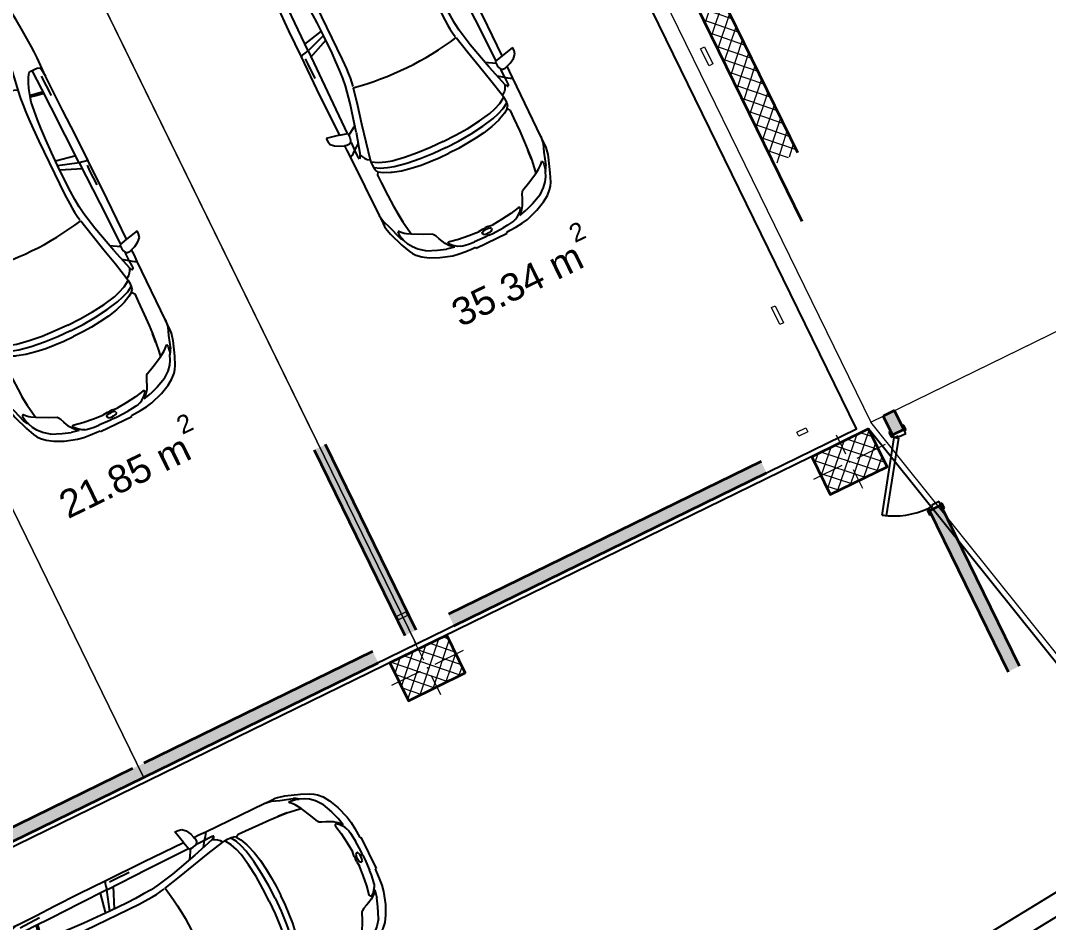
# Model space of a CAD drawing. Header units: metres. Extents: x 7511783 to 7512372, y 4692307 to 4692611.
# Drawn here: x 7512314 to 7512323.74, y 4692552.86 to 4692561.41 of the extents above; entities that cross this region are included whole.
import ezdxf

# ---------------------------------------------------------------- set-up
doc = ezdxf.new("R2010")
doc.units = ezdxf.units.M
for name, color, linetype, lineweight in [('2D Drafting - General_Pen_No__1', 7, 'Continuous', 0), ('A - Muret', 7, 'Continuous', 0), ('A - Muret_Pen_No__101', 252, 'Continuous', 0), ('A - Muret_Pen_No__7', 7, 'Continuous', 0), ('A - Pllaka Themel', 7, 'Continuous', 0), ('A - Pllaka Themel_Pen_No__42', 8, 'Continuous', 0), ('A - Rampa_Pen_No__42', 8, 'Continuous', 0), ('A - Shtyllat', 7, 'Continuous', 0), ('A - Shtyllat_Pen_No__1', 7, 'Continuous', 0), ('A - Shtyllat_Pen_No__7', 7, 'Continuous', 0), ('A -Polyline_Pen_No__42', 8, 'Continuous', 0), ('A1 - Bodrumi -1', 7, 'Continuous', 0), ('ARCHICAD Doors_Pen_No__42', 8, 'Continuous', 0), ('garazhat-netw-amiri - b1', 20, 'Continuous', 0), ('Interior - Furniture _Pen_No__42', 8, 'Continuous', 0)]:
    doc.layers.add(name, color=color, linetype=linetype, lineweight=lineweight)
doc.layers.add('A - Fill Zone_Pen_No__156', color=7, linetype='Continuous', lineweight=0, true_color=0x54689e)
doc.layers.add('A - Muret_Pen_No__102', color=7, linetype='Continuous', lineweight=0, true_color=0xcccccc)
doc.styles.add('GENERATED_STYLE_1', font='arial.ttf')
pattern_1 = [(44.99999999999999, (0, 0), (-68.94290863686237, 68.94290863686243), []), (135.0000000000002, (0, 0), (68.94290863686219, 68.94290863686261), [])]

# ---------------------------------------------------------------- blocks, each defined once
blk = doc.blocks.new('Slab_2', base_point=(27550, -20500.83535421408))
at = {"layer": 'A - Pllaka Themel_Pen_No__42', "color": 8, "linetype": 'Continuous', "lineweight": 25, "flags": 128}
blk.add_lwpolyline([(27550, -20500.83535421408), (52100, -20500.83535421408), (52100, 1500), (27550, 1500)], close=True, dxfattribs=at)
blk = doc.blocks.new('Slab_5', base_point=(27099.99999994247, -19050.45703700876))
at = {"layer": 'A - Pllaka Themel_Pen_No__42', "color": 8, "linetype": 'Continuous', "lineweight": 25, "flags": 128}
blk.add_lwpolyline([(27099.99999994247, -19050.45703700876), (27099.99999994245, -53141.28956256485), (34367.48378446266, -53141.28956256485), (34572.08011014806, -54047.73212241127), (58725.51372234098, -48551.56399353077), (58577.30438397717, -47886.40318112021), (60192.66493870387, -47573.34216697118), (56976.71528492225, -33242.20353530695), (55470.262655318, -33580.37692266011), (52202.17436583389, -19050.80466526669)], close=True, dxfattribs=at)
blk = doc.blocks.new('Door 22')
at = {"layer": 'ARCHICAD Doors_Pen_No__42', "color": 8, "linetype": 'Continuous', "lineweight": 25}
for p, q in [((-260.3921784050518, 393.9747868736185), (-237.4491209510099, 426.7408686451782)), ((349.0569425459581, -32.76608177155968), (-260.3921784050518, 393.9747868736185)), ((-237.4491209510099, 426.7408686451782), (371.9999999999999, 0)), ((-387, 23.99999999999998), (-437, 23.99999999999998)), ((-437, 23.99999999999998), (-437, 4.99999999999999)), ((-437, 4.99999999999999), (-387, 4.99999999999999)), ((-400, 4.99999999999999), (-437.0000000000001, 4.99999999999999)), ((-400, 4.99999999999999), (-437.0000000000001, 4.99999999999999)), ((-375, 4.99999999999999), (-400, 4.99999999999999)), ((-400, 4.99999999999999), (-400, 0)), ((-400, 0), (-400, 4.99999999999999)), ((-400, 0), (-400, 4.99999999999999)), ((-400, 0), (-375, 0)), ((-372.0000000000001, 0), (-400, 0)), ((-400, 0), (-400, -115)), ((-400, -115), (-400, 0)), ((-400, -115), (-400, 0)), ((-387, 4.99999999999999), (-387, 23.99999999999998)), ((-375, 0), (-375, 4.99999999999999)), ((-372.0000000000001, -40), (-372.0000000000001, 0)), ((371.9999999999999, 0), (349.0569425459581, -32.76608177155968)), ((400, 0), (372.0000000000001, 0)), ((372.0000000000001, 0), (372.0000000000001, -40)), ((400, 4.99999999999999), (375, 4.99999999999999)), ((375, 4.99999999999999), (375, 0)), ((375, 0), (400, 0)), ((437, 23.99999999999998), (387, 23.99999999999998)), ((387, 23.99999999999998), (387, 4.99999999999999)), ((387, 4.99999999999999), (437, 4.99999999999999)), ((400, 0), (400, 4.99999999999999)), ((400, 0), (400, 4.99999999999999)), ((400, 0), (400, 4.99999999999999)), ((400, 4.99999999999999), (437.0000000000001, 4.99999999999999)), ((400, 4.99999999999999), (437.0000000000001, 4.99999999999999)), ((400, -115), (400, 0)), ((400, -115), (400, 0)), ((400, -115), (400, 0)), ((437, 4.99999999999999), (437, 23.99999999999998)), ((-360.0000000000001, -40), (-372.0000000000001, -40)), ((-360.0000000000001, -115), (-360.0000000000001, -40)), ((372.0000000000001, -40), (360.0000000000001, -40)), ((360.0000000000001, -40), (360.0000000000001, -115)), ((-387, -115), (-437, -115)), ((-437, -115), (-437, -134)), ((-400, -115), (-437.0000000000001, -115)), ((-400, -115), (-437.0000000000001, -115)), ((-437, -134), (-387, -134)), ((-400, -115), (-360.0000000000001, -115)), ((-387, -134), (-387, -115)), ((360.0000000000001, -115), (400, -115)), ((437, -115), (387, -115)), ((387, -115), (387, -134)), ((387, -134), (437, -134)), ((400, -115), (437.0000000000001, -115)), ((400, -115), (437.0000000000001, -115)), ((437, -134), (437, -115))]:
    blk.add_line(p, q, dxfattribs=at)
blk.add_arc((371.9999999999999, 0), 744, 145, 180, dxfattribs=at)
blk = doc.blocks.new('Wall_24', base_point=(249.9999999999984, -8800.830745419273))
at = {"layer": 'A - Muret_Pen_No__102', "linetype": 'Continuous', "lineweight": 0, "true_color": 0xcccccc}
for points in [[(129.999999999998, -8800.830745419273), (129.999999999998, -9002.560985774975), (249.9999800709711, -9002.560985774975), (249.9999800709711, -8800.830745419273)], [(129.999999999998, -11500.83965125988), (249.9999800709711, -11500.83965125988), (249.9999800709711, -9802.560973614714), (129.999999999998, -9802.560973614714)]]:
    blk.add_hatch(color=254, dxfattribs=at).paths.add_polyline_path(points)
at = {"layer": 'A - Muret_Pen_No__7', "color": 7, "linetype": 'Continuous', "lineweight": 35}
for p, q in [((129.9999999999985, -9002.560988771113), (129.9999999999985, -8965.560988771113)), ((249.9999999999985, -9002.560988771113), (249.9999999999985, -8965.560988771113)), ((134.9999999999985, -9002.560988771113), (129.9999999999985, -9002.560988771113)), ((249.9999999999985, -9002.560988771113), (134.9999999999985, -9002.560988771113)), ((129.9999999999982, -9802.560988771113), (129.9999999999982, -9839.560988771113)), ((134.9999999999982, -9802.560988771113), (129.9999999999982, -9802.560988771113)), ((249.9999999999982, -9802.560988771113), (134.9999999999982, -9802.560988771113)), ((249.9999999999982, -9802.560988771113), (249.9999999999982, -9839.560988771113))]:
    blk.add_line(p, q, dxfattribs=at)
at = {"layer": 'A - Muret_Pen_No__7', "color": 7, "linetype": 'Continuous', "lineweight": 35, "flags": 128}
for points in [[(129.9999999999984, -8800.830745419273), (129.9999999999984, -9002.560985774975)], [(249.9999999999984, -8800.830745419273), (129.9999999999984, -8800.830745419273)], [(249.9999999999984, -9002.560985774975), (249.9999999999984, -8800.830745419273)], [(129.9999999999983, -9802.560973614714), (129.999999999998, -11500.83965125988)], [(249.999999999998, -11500.83965125988), (249.9999999999982, -9802.560973614714)]]:
    blk.add_lwpolyline(points, dxfattribs=at)
at = {"layer": 'ARCHICAD Doors_Pen_No__42', "color": 8, "linetype": 'Continuous', "lineweight": 25, "zscale": 1000, "rotation": 89.99999999999999}
blk.add_blockref('Door 22', (134.9999999999984, -9402.560988771113), dxfattribs=at)
blk = doc.blocks.new('Wall_29', base_point=(35249.99999999999, -16800.83534970144))
at = {"layer": 'A - Muret_Pen_No__102', "linetype": 'Continuous', "lineweight": 0, "true_color": 0xcccccc}
blk.add_hatch(color=254, dxfattribs=at).paths.add_polyline_path([(35189.99999999999, -16920.83534970144), (35189.99999999999, -18880.83534970144), (35309.99999999999, -18880.83534970144), (35309.99999999999, -16920.83534970144)])
at = {"layer": 'A - Muret_Pen_No__7', "color": 7, "linetype": 'Continuous', "lineweight": 35, "flags": 128}
for points in [[(35189.99999999999, -16920.83534970144), (35189.99999999999, -18880.83534970144)], [(35309.99999999999, -18880.83534970144), (35309.99999999999, -16920.83534970144)]]:
    blk.add_lwpolyline(points, dxfattribs=at)
blk = doc.blocks.new('Wall_31', base_point=(4324.943754994801, -19050.13676935824))
at = {"layer": 'A - Muret_Pen_No__101', "linetype": 'Continuous', "lineweight": 13}
h = blk.add_hatch(dxfattribs=at)
h.set_pattern_fill('CONCRETE_BLOCK', color=252, style=0, pattern_type=2)
h.set_pattern_definition(pattern_1)
h.paths.add_polyline_path([(4324.932768723052, -19850.13671995248), (4324.883329782709, -23450.38605278412), (4324.924441474479, -23450.38605278412), (4324.940964833851, -22850.38602427357), (4574.891592413645, -22850.39290900664), (4574.943785247217, -19050.14365409666), (4574.921688532501, -19850.14360468556)])
h = blk.add_hatch(dxfattribs=at)
h.set_pattern_fill('CONCRETE_BLOCK', color=252, style=0, pattern_type=2)
h.set_pattern_definition(pattern_1)
h.paths.add_polyline_path([(4574.943783042632, -19050.14017894298), (4324.943784342989, -19050.13676935824), (4574.943783042632, -19050.14365409666)])
at = {"layer": 'A - Muret_Pen_No__7', "color": 7, "linetype": 'Continuous', "lineweight": 35, "flags": 128}
for points in [[(4574.943754971229, -19050.14020241443), (4324.943754994801, -19050.13676935824)], [(4574.891569046112, -22850.39296290044), (4574.943754971229, -19050.14020241443)], [(4324.932769214783, -19850.13678361601), (4324.883329782709, -23450.38604232808)]]:
    blk.add_lwpolyline(points, dxfattribs=at)
blk = doc.blocks.new('Wall_47', base_point=(37900, -19000.83534970144))
at = {"layer": 'A - Muret_Pen_No__102', "linetype": 'Continuous', "lineweight": 0, "true_color": 0xcccccc}
for points in [[(47050.00001263507, -18880.83534483741), (42099.99995886101, -18880.83534483741), (42099.99995886101, -19000.83597085249), (47050.00001263507, -19000.83597085249)], [(47850.00000079285, -18880.83534081898), (47850.00000079285, -19000.83597085249), (51150.000050664, -19000.83537853076), (51150.000050664, -18880.83534081898)]]:
    blk.add_hatch(color=254, dxfattribs=at).paths.add_polyline_path(points)
at = {"layer": 'A - Muret_Pen_No__7', "color": 7, "linetype": 'Continuous', "lineweight": 35, "flags": 128}
for points in [[(44515, -18880.83534970144), (42100.00006556517, -18880.83534970144)], [(47049.99994635577, -18880.83534970144), (44635, -18880.83534970144)], [(51150.000050664, -18880.83534970144), (47850.0000596047, -18880.83534970144)], [(42100.00006556521, -19000.83534970144), (47049.99994635579, -19000.83534970144)], [(47850.00005960472, -19000.83534970144), (51150.000050664, -19000.83534970144)]]:
    blk.add_lwpolyline(points, dxfattribs=at)
blk = doc.blocks.new('Column_25', base_point=(2775.000000000002, 14870))
at = {"layer": 'A - Shtyllat_Pen_No__1', "color": 7, "linetype": 'Continuous', "lineweight": 13, "flags": 128}
blk.add_lwpolyline([(2795.000000000002, 14780), (2755.000000000002, 14780), (2755.000000000002, 14960), (2795.000000000002, 14960)], close=True, dxfattribs=at)
blk = doc.blocks.new('Column_48', base_point=(5162.500000000002, 13119.91646502986))
at = {"layer": 'A - Shtyllat_Pen_No__1', "color": 7, "linetype": 'Continuous', "lineweight": 13, "flags": 128}
blk.add_lwpolyline([(5115.000000000001, 13099.91646502986), (5115.000000000001, 13139.91646502986), (5210.000000000002, 13139.91646502986), (5210.000000000002, 13099.91646502986)], close=True, dxfattribs=at)
blk = doc.blocks.new('Column_51', base_point=(5245.000000000004, 14870))
at = {"layer": 'A - Shtyllat_Pen_No__1', "color": 7, "linetype": 'Continuous', "lineweight": 13, "flags": 128}
blk.add_lwpolyline([(5265.000000000005, 14780), (5225.000000000004, 14780), (5225.000000000004, 14960), (5265.000000000005, 14960)], close=True, dxfattribs=at)
blk = doc.blocks.new('Column_52', base_point=(5272.500000000005, 14980))
at = {"layer": 'A - Shtyllat_Pen_No__1', "color": 7, "linetype": 'Continuous', "lineweight": 13, "flags": 128}
blk.add_lwpolyline([(5320.000000000005, 15000), (5320.000000000005, 14960), (5225.000000000005, 14960), (5225.000000000005, 15000)], close=True, dxfattribs=at)
blk = doc.blocks.new('Column_97', base_point=(47450, -19250.77557604845))
at = {"layer": 'A - Shtyllat', "linetype": 'Continuous', "lineweight": 0, "true_color": 0x000000}
h = blk.add_hatch(dxfattribs=at)
h.set_pattern_fill('CONCRETE_BLOCK', color=18, style=0, pattern_type=2)
h.set_pattern_definition(pattern_1)
h.paths.add_polyline_path([(47750.00000000001, -19050.77557604845), (47150.00000000001, -19050.77557604845), (47150, -19450.77557604845), (47750, -19450.77557604845)])
at = {"layer": 'A - Shtyllat_Pen_No__1', "color": 7, "linetype": 'Continuous', "lineweight": 13}
for p, q in [((47450, -19170.77557604845), (47450, -18970.77557604845)), ((47370.00000000001, -19250.77557604845), (47070, -19250.77557604845)), ((47530, -19250.77557604845), (47830.00000000001, -19250.77557604845)), ((47450, -19330.77557604845), (47450, -19530.77557604845))]:
    blk.add_line(p, q, dxfattribs=at)
blk.add_point((47450, -19250.77557604845), dxfattribs=at)
at = {"layer": 'A - Shtyllat_Pen_No__7', "color": 7, "linetype": 'Continuous', "lineweight": 35, "flags": 128}
blk.add_lwpolyline([(47750.00000000001, -19050.77557604845), (47150.00000000001, -19050.77557604845), (47150, -19450.77557604845), (47750, -19450.77557604845)], close=True, dxfattribs=at)
blk = doc.blocks.new('Column_98', base_point=(51902.1743658339, -19250.80466526668))
at = {"layer": 'A - Shtyllat', "linetype": 'Continuous', "lineweight": 0, "true_color": 0x000000}
h = blk.add_hatch(dxfattribs=at)
h.set_pattern_fill('CONCRETE_BLOCK', color=18, style=0, pattern_type=2)
h.set_pattern_definition(pattern_1)
h.paths.add_polyline_path([(52202.1743658339, -19050.80466526668), (51602.1743658339, -19050.80466526668), (51602.17436583389, -19450.80466526668), (52202.17436583389, -19450.80466526669)])
at = {"layer": 'A - Shtyllat_Pen_No__1', "color": 7, "linetype": 'Continuous', "lineweight": 13}
for p, q in [((51902.1743658339, -19170.80466526668), (51902.1743658339, -18970.80466526668)), ((51822.1743658339, -19250.80466526668), (51522.17436583389, -19250.80466526668)), ((51982.17436583389, -19250.80466526668), (52282.1743658339, -19250.80466526669)), ((51902.1743658339, -19330.80466526668), (51902.1743658339, -19530.80466526668))]:
    blk.add_line(p, q, dxfattribs=at)
blk.add_point((51902.1743658339, -19250.80466526668), dxfattribs=at)
at = {"layer": 'A - Shtyllat_Pen_No__7', "color": 7, "linetype": 'Continuous', "lineweight": 35, "flags": 128}
blk.add_lwpolyline([(52202.1743658339, -19050.80466526668), (51602.1743658339, -19050.80466526668), (51602.17436583389, -19450.80466526668), (52202.17436583389, -19450.80466526669)], close=True, dxfattribs=at)
blk = doc.blocks.new('Car 05 22')
at = {"layer": 'Interior - Furniture _Pen_No__42', "color": 8, "linetype": 'Continuous', "lineweight": 25}
for p, q in [((1961.117547741, 983.2211582230001), (1928.938242309, 983.2211582230001)), ((1928.938242309, 983.2211582230001), (1957.843908175, 858.0544967500001)), ((1996.903176747, 974.9060932166), (1961.117547741, 983.2211582230001)), ((2026.89661068, 945.007687052), (1996.903176747, 974.9060932166)), ((2054.5732194, 897.577022836), (2026.89661068, 945.007687052)), ((2067.91700908, 857.6794056350002), (2054.5732194, 897.577022836)), ((-585.227090103, 801.027979058), (-706.3378894982, 775.7872218095)), ((-483.1389679684001, 817.2581826864), (-585.227090103, 801.027979058)), ((-372.3345973750002, 830.2299334650002), (-483.1389679684001, 817.2581826864)), ((-251.752794228, 841.0437339470001), (-372.3345973750002, 830.2299334650002)), ((-168.2198443133, 844.6061713611999), (-251.752794228, 841.0437339470001)), ((-78.35772569479998, 850.6357850930001), (-168.2198443133, 844.6061713611999)), ((-24.036324899, 852.2918850640001), (-78.35772569479998, 850.6357850930001)), ((40.3182760438, 852.333685063), (-24.036324899, 852.2918850640001)), ((230.8030912739, 845.5192631063), (40.3182760438, 852.333685063)), ((124.560977278, 791.396786131), (129.0398444, 820.468777931)), ((125.693926866, 743.8968737240001), (124.560977278, 791.396786131)), ((129.0398444, 820.468777931), (138.8862428820001, 832.3883788069999)), ((138.8862428820001, 832.3883788069999), (165.168377873, 840.2758852750001)), ((165.168377873, 840.2758852750001), (194.733578306, 844.324685204)), ((194.733578306, 844.324685204), (230.803091274, 845.519263106)), ((210.873013229, 809.231738788), (418.0703055720001, 816.1926024380002)), ((400.0158099590001, 847.5968063790001), (230.8030912739, 845.5192631063)), ((590.7241636140001, 851.6786068920002), (400.0158099590001, 847.5968063790001)), ((856.5325990199999, 856.1697074550001), (590.7241636140001, 851.6786068920002)), ((1129.8609284, 858.5331077519999), (856.5325990199999, 856.1697074550001)), ((1115.14443198, 808.9482015290001), (1108.59023357, 773.98329714)), ((1108.59023357, 773.98329714), (1537.61805657, 780.0259473990001)), ((1119.51383092, 833.267204581), (1115.14443198, 808.9482015290001)), ((1120.16623076, 836.3248049650001), (1119.51383092, 833.267204581)), ((1120.69723063, 838.160005195), (1120.16623076, 836.3248049650001)), ((1129.8609284, 858.5331077519999), (1120.69723063, 838.160005195)), ((1536.1071561, 860.3802508980001), (1129.8609284, 858.5331077519999)), ((1162.63563846, 830.4777734580001), (1220.13025657, 829.0713745190002)), ((1220.13025657, 829.0713745190002), (1369.65750367, 831.4890726950001)), ((1957.843908175, 858.0544967500001), (1536.1071561, 860.3802508980001)), ((1537.61805657, 780.0256115210001), (1974.99295641, 786.0764425990001)), ((1957.84390817, 858.0544967500001), (1977.22141076, 777.427813481)), ((2019.59119012, 777.427813481), (2044.48611622, 783.069509224)), ((2044.48611622, 783.069509224), (2063.35562216, 792.2740022800001)), ((2063.35562216, 792.2740022800001), (2070.42572439, 799.8521965630001)), ((2068.68333559, 787.696981005), (2065.39356605, 794.4584027669999)), ((2119.91703998, 857.4374531180001), (2067.91700908, 857.6794056350002)), ((2075.28112592, 835.6608695470001), (2067.91700908, 857.6794056350002)), ((2068.68333559, 787.696981005), (2148.02030692, 790.4828861469999)), ((2070.42572439, 799.8521965630001), (2075.2191259, 809.398389361)), ((2075.2191259, 809.398389361), (2075.28112592, 835.6608695470001)), ((2106.51930118, 732.1586113790001), (2148.02030692, 790.4828861469999)), ((2193.165590015, 856.4504063259001), (2119.91703998, 857.4374531180001)), ((2148.02030692, 790.4828861469999), (2166.81146925, 813.8145374840001)), ((2148.02030692, 790.4828861469999), (2205.61920777, 792.204186117)), ((2166.81146925, 813.8145374840001), (2182.27381684, 834.0818412380002)), ((2182.27381684, 834.0818412380002), (2193.16559002, 856.4504063260001)), ((2808.01466132, 852.5547640039999), (2193.165590015, 856.4504063259001)), ((2205.61920777, 792.204186117), (2227.21980808, 791.0038861380001)), ((2227.21980808, 791.0038861380001), (2232.61990816, 790.0299861550001)), ((2232.61990816, 790.0299861550001), (2237.93539134, 787.287122525)), ((2240.81890828, 784.0391862600001), (2237.93539134, 787.287122525)), ((2238.46067648, 776.864360243), (2240.85090828, 780.520986322)), ((2240.85090828, 780.520986322), (2240.81890828, 784.0391862600001)), ((2855.7113639, 852.6327640009999), (2808.01466132, 852.5547640039999)), ((2808.01466132, 852.5547640039999), (2876.86636504, 843.3172643940001)), ((2891.44016583, 852.528764005), (2855.7113639, 852.6327640009999)), ((2876.86636504, 843.3172643940001), (2954.16376923, 813.731165643)), ((2922.51356751, 852.0343640259999), (2891.44016583, 852.528764005)), ((2904.11849592, 832.8863289209999), (2905.06820589, 832.837990116)), ((2945.17226874, 849.4061641369999), (2922.51356751, 852.0343640259999)), ((2989.61447115, 839.6482645490003), (2945.17226874, 849.4061641369999)), ((2954.16376923, 813.731165643), (3075.78877375, 774.6896785450001)), ((3013.55027244, 833.064864827), (2989.61447115, 839.6482645490003)), ((3154.26138006, 782.5577669589999), (3013.55027244, 833.064864827)), ((3235.883818752, 747.6101556219), (3154.26138006, 782.5577669589999)), ((-784.8200333720001, 721.8124613509999), (-815.0478655078001, 667.7598955197003)), ((-757.6903274910002, 747.022066986), (-784.8200333720001, 721.8124613509999)), ((-706.3378894982, 775.7872218095), (-757.6903274910002, 747.022066986)), ((-729.425104913, 716.3992494200002), (-750.5770825730001, 669.7773949330001)), ((-701.0941271610001, 743.2591195180001), (-729.425104913, 716.3992494200002)), ((-664.8727541800001, 760.961322365), (-701.0941271610001, 743.2591195180001)), ((-626.571782751, 772.4860242179999), (-664.8727541800001, 760.961322365)), ((-594.8871138119998, 778.489558035), (-626.571782751, 772.4860242179999)), ((327.3887276080001, 761.9208956260001), (125.394377448, 756.455747737)), ((132.4291391170001, 722.8048827370001), (125.693926866, 743.8968737240001)), ((146.670770152, 710.6062742990001), (132.4291391170001, 722.8048827370001)), ((171.252864179, 696.6287725440002), (146.670770152, 710.6062742990001)), ((212.566754139, 676.5412700230003), (171.252864179, 696.6287725440002)), ((521.950780327, 764.672895972), (327.3887276080001, 761.9208956260001)), ((339.1227247570001, 683.1192857359999), (329.5580559370001, 633.867334886)), ((355.2943663540001, 762.315609428), (339.1227247570001, 683.1192857359999)), ((357.2289958010001, 683.375391506), (346.76505809, 629.492778784)), ((373.4006373970001, 762.571715197), (357.2289958010001, 683.375391506)), ((813.6270094460001, 769.327996556), (521.950780327, 764.672895972)), ((1108.59023357, 773.98329714), (813.6270094460001, 769.327996556)), ((1036.25651944, 772.8416796290002), (996.5002997029999, 578.7916468290002)), ((1041.96657906, 578.0240872360001), (1107.56627095, 773.967136299)), ((1173.32542975, 774.8950612010001), (1090.33970038, 577.8925306800002)), ((2000.39650233, 701.5917706940002), (1730.35620914, 633.8338533080002)), ((1939.15395607, 686.22492547), (1995.917261, 777.427813481)), ((1977.22141076, 777.427813481), (2019.59119012, 777.427813481)), ((2000.39650233, 701.5917706940002), (2213.53100788, 762.9814866290001)), ((2122.04550654, 659.9572884350001), (2293.79610906, 697.650987774)), ((2226.59190807, 769.8777067159999), (2213.53100788, 762.9814866290001)), ((2213.53100788, 762.9814866290001), (2238.34670825, 752.240186817)), ((2234.36910819, 773.9630864369999), (2226.59190807, 769.8828865080001)), ((2238.46067648, 776.864360243), (2234.36910819, 773.9630864369999)), ((2238.34670825, 752.240186817), (2258.53170854, 739.7174870370001)), ((2258.53170854, 739.7174870370001), (2269.0398087, 731.086787188)), ((2269.0398087, 731.086787188), (2278.83550884, 721.9650873480001)), ((2278.83550884, 721.9650873480001), (2293.79610906, 697.650987774)), ((2293.79610906, 697.650987774), (2317.1870094, 700.7385877199999)), ((2293.79610906, 697.6386630720001), (2293.79610906, 697.650987774)), ((2317.1870094, 700.7385877199999), (2345.74280982, 702.7498876850002)), ((2355.13419975, 639.912801441), (2317.1870094, 700.7385877199999)), ((2345.74280982, 702.7498876850002), (2378.92931031, 702.0184876970001)), ((2410.10490185, 649.1086815510001), (2378.92931031, 702.0184876970001)), ((2378.92931031, 702.0184876970001), (2410.57231077, 694.202887834)), ((2410.57231077, 694.202887834), (2410.58631694, 694.1782473540002)), ((2428.73881104, 681.706188053), (2410.57231077, 694.202887834)), ((2428.73881104, 681.706188053), (2457.25830016, 700.0355353230001)), ((2457.25830016, 700.0355353230001), (2535.4819126, 697.9905877680001)), ((2535.4226126, 697.9916562040003), (2673.21491462, 695.5089878119999)), ((2535.46586986, 697.9894090810001), (2535.4819126, 697.988971943)), ((2673.21491462, 695.5089878119999), (2787.200816290001, 691.4809878819999)), ((2787.200816290001, 691.4809878819999), (2868.41581748, 687.223087957)), ((2868.39588233, 687.2248867100001), (2959.72331881, 678.984388101)), ((2959.72331881, 678.984388101), (2868.41581748, 687.1969879569999)), ((3022.47491973, 758.305686711), (3023.66221975, 762.4851866380001)), ((3024.49924208, 753.7186598590001), (3022.47491973, 758.305686711)), ((3023.66221975, 762.4851866380001), (3034.64521991, 765.0503865930001)), ((3037.91041996, 743.452886971), (3024.49924208, 753.7186598590001)), ((3034.64521991, 765.0503865930001), (3046.93432009, 763.817386614)), ((3050.61522015, 730.6688871950001), (3037.91041996, 743.452886971)), ((3046.93432009, 763.817386614), (3060.9451203, 762.9292866300001)), ((3064.50712035, 714.6457874760001), (3050.61522015, 730.6688871950001)), ((3060.9451203, 762.9292866300001), (3089.85712072, 757.3861867269999)), ((3076.97452053, 697.807687771), (3064.50712035, 714.6457874760001)), ((3100.48402088, 763.1120866269999), (3075.78877375, 774.6896785450001)), ((3100.00912087, 656.556188494), (3076.97452053, 697.807687771)), ((3089.85712072, 757.3861867269999), (3108.43932099, 751.4304868319999)), ((3114.13862108, 753.311186799), (3100.48402088, 763.1120866269999)), ((3108.43932099, 751.4304868319999), (3122.8656212, 746.435986919)), ((3122.8656212, 746.435986919), (3114.13862108, 753.311186799)), ((3170.0706946, 726.5554905960001), (3122.8656212, 746.435986919)), ((3211.69204952, 701.0151137130001), (3170.0706946, 726.5554905960001)), ((3254.25934432, 663.1775183300001), (3211.69204952, 701.0151137130001)), ((3269.07948628, 728.3294692490001), (3235.883818752, 747.6101556219)), ((3298.56678787, 705.6390702070001), (3269.07948628, 728.3294692490001)), ((3337.33388997, 663.380671991), (3298.56678787, 705.6390702070001)), ((-815.0478655078001, 667.7598955197003), (-855.0523550635, 511.0116477078998)), ((-768.27197925, 602.2788720830002), (-782.764796709, 510.0106247469999)), ((-768.27197925, 602.2788720830002), (-750.5770825730001, 669.7773949330001)), ((-764.3441764490001, 617.261773195), (-665.7281459970001, 623.9546285630003)), ((-665.7281459970001, 623.9546285630003), (-500.877431885, 634.180288886)), ((-500.877431885, 634.180288886), (-383.0238853850001, 641.9613403830001)), ((-383.0238853850001, 641.9613403830001), (-274.2208861730001, 631.3184000780001)), ((-274.2208861730001, 631.3184000780001), (-56.40485420300001, 600.536895199)), ((-56.40485420300001, 600.536895199), (145.941775497, 566.5900898169999)), ((266.3151410770001, 654.566867265), (212.566754139, 676.5412700230003)), ((319.490328155, 636.426864989), (266.3151410770001, 654.566867265)), ((392.7088835140001, 617.8124267930001), (319.490328155, 636.426864989)), ((474.8166917820001, 607.105387857), (392.7088835140001, 617.8124267930001)), ((521.3449804749999, 601.6186871690002), (474.8166917820001, 607.105387857)), ((569.993568652, 596.838186569), (521.3449804749999, 601.6186871690002)), ((652.59274858, 590.9845858339999), (569.993568652, 596.838186569)), ((772.8388193580001, 584.9903850819999), (652.59274858, 590.9845858339999)), ((907.266686691, 580.298084493), (772.8388193580001, 584.9903850819999)), ((1483.8761315, 590.1361862749999), (1403.02450604, 584.4121905939999)), ((1562.00595611, 600.5964783840001), (1483.8761315, 590.1361862749999)), ((1730.35620914, 633.8338533080002), (1562.00595611, 600.5964783840001)), ((1779.61280153, 581.7538898049999), (1952.84760406, 621.338789111)), ((1952.84760406, 621.338789111), (2122.04550654, 659.9572884350001)), ((2379.77420337, 575.387091212), (2355.13301598, 639.9159014410001)), ((2436.02871163, 583.2244924540001), (2410.10490185, 649.1086815510001)), ((2428.77597173, 681.7007453250001), (2428.73881104, 681.706188053)), ((2428.77597173, 681.7007453250001), (2456.66545813, 639.8418234830003)), ((2456.66545813, 639.8418234830003), (2487.23639187, 574.2621729599999)), ((2959.72331881, 678.984388101), (3047.2313201, 666.2002883250001)), ((3047.20992906, 666.2041971140002), (3100.00912087, 656.556188494)), ((3152.92075342, 553.873393456), (3100.00912087, 656.556188494)), ((3301.86726379, 602.8090087200001), (3254.25934432, 663.1775183300001)), ((3301.86726379, 602.8090087200001), (3346.01551313, 501.42179807)), ((3374.49419199, 603.583974516), (3337.33388997, 663.380671991)), ((3418.40079436, 512.743978351), (3374.49419199, 603.583974516)), ((-855.0523550635, 511.0116477078998), (-874.6778528530002, 344.9579771100001)), ((-782.7621654889999, 510.0273763590001), (-794.5333543099999, 390.6265818930001)), ((145.941775497, 566.5900898169999), (233.261172115, 552.312592089)), ((233.261172115, 552.312592089), (315.3092800730001, 541.359190513)), ((315.2936019620001, 541.3606176840001), (384.2945810830001, 535.0794906230002)), ((384.2815104790001, 535.0803623180001), (454.174320738, 530.4191213629999)), ((454.170282107, 530.4193907049998), (526.242583163, 526.2868907769998)), ((526.2331313149999, 526.287307384), (627.7018846490002, 521.814890855)), ((627.6985462070002, 521.8149872519999), (756.75876515, 518.0884218199999)), ((756.75876515, 518.0884218199999), (1322.62824821, 518.052230308)), ((1041.96657906, 578.0240872360001), (907.266686691, 580.298084493)), ((1227.79815085, 577.518695794), (1041.96657906, 578.0240872360001)), ((1316.09897866, 580.475793563), (1227.79815085, 577.518695794)), ((1403.02450604, 584.4121905939999), (1316.09897866, 580.475793563)), ((1322.62824821, 518.052230308), (1420.49779626, 521.6528908580001)), ((1420.49066257, 521.652523245), (1466.64156934, 524.030772681)), ((1466.62639694, 524.029990817), (1510.87647584, 527.594696836)), ((1510.85529759, 527.5929907539999), (1554.25309822, 533.0576906580002)), ((1554.25309822, 533.0576906580002), (1596.82961355, 540.969674969)), ((1597.28918852, 541.1774857889999), (1596.65116701, 540.8889849259999)), ((1610.72419049, 544.0665862469999), (1779.61280153, 581.7538898049999)), ((2397.33410595, 514.2584815219999), (2379.77250853, 575.3929912130001)), ((2419.31580918, 395.73626267), (2397.33316008, 514.2635815229999)), ((2453.63941421, 521.616582688), (2436.02871163, 583.2244924540001)), ((2477.61661773, 401.0764635800001), (2453.63941421, 521.616582688)), ((2487.23639187, 574.2621729599999), (2491.79934275, 562.0052962960002)), ((2491.79994982, 562.0052962960002), (2517.90263133, 477.034766618)), ((3189.62073735, 475.569766106), (3152.92075342, 553.873393456)), ((3346.01551313, 501.42179807), (3374.29746586, 419.557472908)), ((3457.47689648, 393.098483403), (3418.40079436, 512.743978351)), ((-794.5333543099999, 390.6265818930001), (-802.432846809, 258.715288008)), ((2433.73206705, 266.091642182), (2419.31580918, 395.73626267)), ((2493.88922012, 269.050242651), (2477.61661773, 401.0764635800001)), ((2517.90263133, 477.034766618), (2537.54372273, 384.081034151)), ((3199.39883308, 466.7584630290001), (3189.62073735, 475.569766106)), ((3220.69886845, 454.3885401880001), (3199.39883308, 466.7584630290001)), ((3256.10680826, 439.241753418), (3220.67662376, 454.401458713)), ((3288.39019413, 425.101248479), (3256.10680826, 439.241753418)), ((3319.36158057, 408.4128426500001), (3288.39019413, 425.101248479)), ((3353.46269085, 384.251283776), (3319.36158057, 408.4128426500001)), ((3391.09039087, 344.247647689), (3374.29746586, 419.557472908)), ((3468.34279707, 330.9338860280001), (3457.47689648, 393.098483403)), ((-874.6778528530002, 344.9579771100001), (-882.9440546450002, 194.680643518)), ((2537.54372273, 384.081034151), (2551.45611664, 285.6281997640001)), ((3321.23357975, 370.497229407), (3320.99727986, 362.132926485)), ((3320.99727986, 362.132926485), (3338.31527228, 276.8564967000001)), ((3324.65427826, 377.297531782), (3321.23357975, 370.497229407)), ((3328.30797666, 379.591332583), (3324.65427826, 377.297531782)), ((3338.46837221, 379.452332535), (3328.30797666, 379.591332583)), ((3363.6407612, 357.8117249760001), (3338.46837221, 379.452332535)), ((3377.18239213, 359.973484801), (3353.46269085, 384.251283776)), ((3396.66521323, 315.8049103040001), (3363.6407612, 357.8117249760001)), ((3391.09039087, 344.247647689), (3377.18239213, 359.973484801)), ((3408.0703938, 289.3779877820002), (3396.66521323, 315.8049103040001)), ((3474.4914974, 263.721088865), (3468.34279707, 330.9338860280001)), ((-802.432846809, 258.715288008), (-806.813142649, 124.936494209)), ((2441.61713002, 131.955220918), (2433.73181129, 266.093942182)), ((2503.10292147, 133.173421111), (2493.88922012, 269.050242651)), ((2551.45611664, 285.6281997640001), (2559.71041303, 193.693567653)), ((3338.31527228, 276.8564967000001), (3351.88296634, 172.661960307)), ((3408.0703938, 289.3779877820002), (3413.77629411, 267.259988716)), ((3413.77548775, 267.2641933500001), (3418.45445829, 242.866384828)), ((3418.45219437, 242.878189745), (3424.04489467, 200.723791525)), ((3424.04489467, 200.723791525), (3427.72848251, 152.023715234)), ((3478.33319761, 199.9171915590001), (3474.4914974, 263.721088865)), ((3479.35651311, 164.9481933352), (3478.33319761, 199.9171915590001)), ((-882.9440546450002, 194.680643518), (-885.376707689, 0)), ((-806.813142649, 124.936494209), (-808.0470753050001, 0)), ((2444.0197128, -0.02730000432770001), (2441.61701245, 131.957220918)), ((2506.01959488, -3.859767548100002e-13), (2503.10292147, 133.173421111)), ((2559.71041303, 193.693567653), (2564.38081099, 101.185635342)), ((2564.38081099, 101.185635342), (2566.01761027, -0.006100002130650002)), ((3351.88296634, 172.661960307), (3358.34376351, 75.87012649980001)), ((3432.36383112, 39.98011396419999), (3427.72848251, 152.023715234)), ((3489.51959821, 164.9481933352), (3479.35651311, 164.9481933352)), ((3489.51959821, -164.9481933352), (3489.51959821, 164.9481933352)), ((-885.376707689, 0), (-882.9440546450002, -194.680643518)), ((-806.813142649, -124.936494209), (-808.0470753050001, 1.476718538480001e-13)), ((2444.0197128, 0.02730000432710001), (2441.61701245, -131.957220918)), ((2564.38081099, -101.185635342), (2566.01761027, 0.006100002129970001)), ((3353.95786543, 27.8932505984), (3358.34376351, 75.87012649980001)), ((3353.95786543, 27.8932505984), (3353.95786543, -0.7649002671629999)), ((3353.95786543, -27.8932505984), (3353.95786543, 0.7649002671619999)), ((3370.89075802, 11.7411041009), (3370.32315827, -0.7649002671629999)), ((3370.89075802, -11.7411041009), (3370.32315827, 0.7649002671619999)), ((3372.49235732, 23.6550082622), (3370.89075802, 11.7411041009)), ((3376.26728506, 38.993950924), (3372.49235732, 23.6550082622)), ((3381.98685317, 46.5714162664), (3376.26728506, 38.993950924)), ((3386.21005132, 48.3522168884), (3381.98685317, 46.5714162664)), ((3386.21005132, 48.3522168884), (3394.28954778, 48.3522168884)), ((3398.51284593, 46.5714162664), (3394.28954778, 48.3522168884)), ((3404.23226311, 38.99375151340001), (3398.51284593, 46.5714162664)), ((3404.23226311, 38.99375151340001), (3408.00714178, 23.6550082622)), ((3408.00714178, 23.6550082622), (3409.76654101, 8.055102813469999)), ((3409.76654101, 8.055102813469999), (3409.76654101, -4.961309141290002e-13)), ((3431.76949509, 57.3729975776), (3431.76949509, 56.7710829698)), ((3432.04453126, -0.0109000038072), (3432.36383112, 39.98011396419999)), ((3432.04453126, 0.0109000038063), (3432.36383112, -39.98011396419999)), ((2506.01959488, -2.780368116010001e-13), (2503.10292147, -133.173421111)), ((3351.88296634, -172.661960307), (3358.34376351, -75.87012649980001)), ((3353.95786543, -27.8932505984), (3358.34376351, -75.87012649980001)), ((3372.49235732, -23.6550082622), (3370.89075802, -11.7411041009)), ((3376.26728506, -38.993950924), (3372.49235732, -23.6550082622)), ((3381.98685317, -46.5714162664), (3376.26728506, -38.993950924)), ((3386.21005132, -48.3522168884), (3381.98685317, -46.5714162664)), ((3386.21005132, -48.3522168884), (3394.28954778, -48.3522168884)), ((3398.51284593, -46.5714162664), (3394.28954778, -48.3522168884)), ((3404.23226311, -38.99375151340001), (3398.51284593, -46.5714162664)), ((3404.23226311, -38.99375151340001), (3408.00714178, -23.6550082622)), ((3408.00714178, -23.6550082622), (3409.76654101, -8.055102813469999)), ((3409.76654101, -8.055102813469999), (3409.76654101, -3.892295027780001e-13)), ((3432.36383112, -39.98011396419999), (3427.72848251, -152.023715234)), ((3431.76949509, -57.3729975776), (3431.76949509, -56.7710829698)), ((-882.9440546450002, -194.680643518), (-874.6778528530002, -344.9579771100001)), ((-802.432846809, -258.715288008), (-806.813142649, -124.936494209)), ((2441.61713002, -131.955220918), (2433.73181129, -266.093942182)), ((2503.10292147, -133.173421111), (2493.88922012, -269.050242651)), ((2551.45611664, -285.6281997640001), (2559.71041303, -193.693567653)), ((2559.71041303, -193.693567653), (2564.38081099, -101.185635342)), ((3338.31527228, -276.8564967000001), (3351.88296634, -172.661960307)), ((3424.04489467, -200.723791525), (3427.72848251, -152.023715234)), ((3478.33319761, -199.9171915590001), (3479.35651311, -164.9481933352)), ((3479.35651311, -164.9481933352), (3489.51959821, -164.9481933352)), ((-794.5333543099999, -390.6265818930001), (-802.432846809, -258.715288008)), ((2433.73206705, -266.091642182), (2419.31580918, -395.73626267)), ((2493.88922012, -269.050242651), (2477.61661773, -401.0764635800001)), ((2537.54372273, -384.081034151), (2551.45611664, -285.6281997640001)), ((3320.99727986, -362.132926485), (3338.31527228, -276.8564967000001)), ((3408.0703938, -289.3779877820002), (3396.66521323, -315.8049103040001)), ((3408.0703938, -289.3779877820002), (3413.77629411, -267.259988716)), ((3413.77548775, -267.2641933500001), (3418.45445829, -242.866384828)), ((3418.45219437, -242.878189745), (3424.04489467, -200.723791525)), ((3468.34279707, -330.9338860280001), (3474.4914974, -263.721088865)), ((3474.4914974, -263.721088865), (3478.33319761, -199.9171915590001)), ((-874.6778528530002, -344.9579771100001), (-855.0523550635, -511.0116477078998)), ((2517.90263133, -477.034766618), (2537.54372273, -384.081034151)), ((3353.46269085, -384.251283776), (3319.36158057, -408.4128426500001)), ((3321.23357975, -370.497229407), (3320.99727986, -362.132926485)), ((3324.65427826, -377.297531782), (3321.23357975, -370.497229407)), ((3328.30797666, -379.591332583), (3324.65427826, -377.297531782)), ((3338.46837221, -379.452332535), (3328.30797666, -379.591332583)), ((3363.6407612, -357.8117249760001), (3338.46837221, -379.452332535)), ((3377.18239213, -359.973484801), (3353.46269085, -384.251283776)), ((3396.66521323, -315.8049103040001), (3363.6407612, -357.8117249760001)), ((3391.09039087, -344.247647689), (3374.29746586, -419.557472908)), ((3391.09039087, -344.247647689), (3377.18239213, -359.973484801)), ((3457.47689648, -393.098483403), (3468.34279707, -330.9338860280001)), ((-782.7621654889999, -510.0273763590001), (-794.5333543099999, -390.6265818930001)), ((2419.31580918, -395.73626267), (2397.33316008, -514.2635815229999)), ((2477.61661773, -401.0764635800001), (2453.63941421, -521.616582688)), ((2491.79994982, -562.0052962960002), (2517.90263133, -477.034766618)), ((3189.62073735, -475.569766106), (3152.92075342, -553.873393456)), ((3199.39883308, -466.7584630290001), (3189.62073735, -475.569766106)), ((3220.69886845, -454.3885401880001), (3199.39883308, -466.7584630290001)), ((3256.10680826, -439.241753418), (3220.67662376, -454.401458713)), ((3288.39019413, -425.101248479), (3256.10680826, -439.241753418)), ((3319.36158057, -408.4128426500001), (3288.39019413, -425.101248479)), ((3346.01551313, -501.42179807), (3374.29746586, -419.557472908)), ((3418.40079436, -512.743978351), (3457.47689648, -393.098483403)), ((-855.0523550635, -511.0116477078998), (-815.0478655078001, -667.7598955197003)), ((-768.27197925, -602.2788720830002), (-782.764796709, -510.0106247469999)), ((-56.40485420300001, -600.536895199), (145.941775497, -566.5900898169999)), ((145.941775497, -566.5900898169999), (233.261172115, -552.312592089)), ((233.261172115, -552.312592089), (315.3092800730001, -541.359190513)), ((315.2936019620001, -541.3606176840001), (384.2945810830001, -535.0794906230002)), ((384.2815104790001, -535.0803623180001), (454.174320738, -530.4191213629999)), ((454.170282107, -530.4193907049998), (526.242583163, -526.2868907769998)), ((526.2331313149999, -526.287307384), (627.7018846490002, -521.814890855)), ((627.6985462070002, -521.8149872519999), (756.75876515, -518.0884218199999)), ((756.75876515, -518.0884218199999), (1322.62824821, -518.052230308)), ((907.266686691, -580.298084493), (772.8388193580001, -584.9903850819999)), ((1041.96657906, -578.0240872360001), (907.266686691, -580.298084493)), ((1036.25651944, -772.8416796290002), (996.5002997029999, -578.7916468290002)), ((1227.79815085, -577.518695794), (1041.96657906, -578.0240872360001)), ((1041.96657906, -578.0240872360001), (1107.56627095, -773.967136299)), ((1173.32542975, -774.8950612010001), (1090.33970038, -577.8925306800002)), ((1316.09897866, -580.475793563), (1227.79815085, -577.518695794)), ((1403.02450604, -584.4121905939999), (1316.09897866, -580.475793563)), ((1322.62824821, -518.052230308), (1420.49779626, -521.6528908580001)), ((1483.8761315, -590.1361862749999), (1403.02450604, -584.4121905939999)), ((1420.49066257, -521.652523245), (1466.64156934, -524.030772681)), ((1466.62639694, -524.029990817), (1510.87647584, -527.594696836)), ((1510.85529759, -527.5929907539999), (1554.25309822, -533.0576906580002)), ((1554.25309822, -533.0576906580002), (1596.82961355, -540.969674969)), ((1597.28918852, -541.1774857889999), (1596.65116701, -540.8889849259999)), ((1610.72419049, -544.0665862469999), (1779.61280153, -581.7538898049999)), ((1779.61280153, -581.7538898049999), (1952.84760406, -621.338789111)), ((2379.77420337, -575.387091212), (2355.13301598, -639.9159014410001)), ((2397.33410595, -514.2584815219999), (2379.77250853, -575.3929912130001)), ((2436.02871163, -583.2244924540001), (2410.10490185, -649.1086815510001)), ((2453.63941421, -521.616582688), (2436.02871163, -583.2244924540001)), ((2456.66545813, -639.8418234830003), (2487.23639187, -574.2621729599999)), ((2487.23639187, -574.2621729599999), (2491.79934275, -562.0052962960002)), ((3152.92075342, -553.873393456), (3100.00912087, -656.556188494)), ((3301.86726379, -602.8090087200001), (3346.01551313, -501.42179807)), ((3374.49419199, -603.583974516), (3418.40079436, -512.743978351)), ((-815.0478655078001, -667.7598955197003), (-784.8200333720001, -721.8124613509999)), ((-768.27197925, -602.2788720830002), (-750.5770825730001, -669.7773949330001)), ((-764.3441764490001, -617.261773195), (-665.7281459970001, -623.9546285630003)), ((-729.425104913, -716.3992494200002), (-750.5770825730001, -669.7773949330001)), ((-665.7281459970001, -623.9546285630003), (-500.877431885, -634.180288886)), ((-500.877431885, -634.180288886), (-383.0238853850001, -641.9613403830001)), ((-383.0238853850001, -641.9613403830001), (-274.2208861730001, -631.3184000780001)), ((-274.2208861730001, -631.3184000780001), (-56.40485420300001, -600.536895199)), ((212.566754139, -676.5412700230003), (171.252864179, -696.6287725440002)), ((266.3151410770001, -654.566867265), (212.566754139, -676.5412700230003)), ((319.490328155, -636.426864989), (266.3151410770001, -654.566867265)), ((392.7088835140001, -617.8124267930001), (319.490328155, -636.426864989)), ((339.1227247570001, -683.1192857359999), (329.5580559370001, -633.867334886)), ((357.2289958010001, -683.375391506), (346.76505809, -629.492778784)), ((474.8166917820001, -607.105387857), (392.7088835140001, -617.8124267930001)), ((521.3449804749999, -601.6186871690002), (474.8166917820001, -607.105387857)), ((569.993568652, -596.838186569), (521.3449804749999, -601.6186871690002)), ((652.59274858, -590.9845858339999), (569.993568652, -596.838186569)), ((772.8388193580001, -584.9903850819999), (652.59274858, -590.9845858339999)), ((1562.00595611, -600.5964783840001), (1483.8761315, -590.1361862749999)), ((1730.35620914, -633.8338533080002), (1562.00595611, -600.5964783840001)), ((2000.39650233, -701.5917706940002), (1730.35620914, -633.8338533080002)), ((1952.84760406, -621.338789111), (2122.04550654, -659.9572884350001)), ((2122.04550654, -659.9572884350001), (2293.79610906, -697.650987774)), ((2355.13419975, -639.912801441), (2317.1870094, -700.7385877199999)), ((2410.10490185, -649.1086815510001), (2378.92931031, -702.0184876970001)), ((2428.73881104, -681.706188053), (2410.57231077, -694.202887834)), ((2428.77597173, -681.7007453250001), (2428.73881104, -681.706188053)), ((2428.73881104, -681.706188053), (2457.25830016, -700.0355353230001)), ((2428.77597173, -681.7007453250001), (2456.66545813, -639.8418234830003)), ((2868.39588233, -687.2248867100001), (2959.72331881, -678.984388101)), ((2959.72331881, -678.984388101), (2868.41581748, -687.1969879569999)), ((2959.72331881, -678.984388101), (3047.2313201, -666.2002883250001)), ((3047.20992906, -666.2041971140002), (3100.00912087, -656.556188494)), ((3100.00912087, -656.556188494), (3076.97452053, -697.807687771)), ((3254.25934432, -663.1775183300001), (3211.69204952, -701.0151137130001)), ((3301.86726379, -602.8090087200001), (3254.25934432, -663.1775183300001)), ((3298.56678787, -705.6390702070001), (3337.33388997, -663.380671991)), ((3337.33388997, -663.380671991), (3374.49419199, -603.583974516)), ((-784.8200333720001, -721.8124613509999), (-757.6903274910002, -747.022066986)), ((-757.6903274910002, -747.022066986), (-706.3378894982, -775.7872218095)), ((-701.0941271610001, -743.2591195180001), (-729.425104913, -716.3992494200002)), ((-706.3378894982, -775.7872218095), (-585.227090103, -801.027979058)), ((-664.8727541800001, -760.961322365), (-701.0941271610001, -743.2591195180001)), ((-626.571782751, -772.4860242179999), (-664.8727541800001, -760.961322365)), ((-594.8871138119998, -778.489558035), (-626.571782751, -772.4860242179999)), ((125.693926866, -743.8968737240001), (124.560977278, -791.396786131)), ((327.3887276080001, -761.9208956260001), (125.394377448, -756.455747737)), ((132.4291391170001, -722.8048827370001), (125.693926866, -743.8968737240001)), ((146.670770152, -710.6062742990001), (132.4291391170001, -722.8048827370001)), ((171.252864179, -696.6287725440002), (146.670770152, -710.6062742990001)), ((521.950780327, -764.672895972), (327.3887276080001, -761.9208956260001)), ((355.2943663540001, -762.315609428), (339.1227247570001, -683.1192857359999)), ((373.4006373970001, -762.571715197), (357.2289958010001, -683.375391506)), ((813.6270094460001, -769.327996556), (521.950780327, -764.672895972)), ((1108.59023357, -773.98329714), (813.6270094460001, -769.327996556)), ((1108.59023357, -773.98329714), (1537.61805657, -780.0259473990001)), ((1115.14443198, -808.9482015290001), (1108.59023357, -773.98329714)), ((1939.15395607, -686.22492547), (1995.917261, -777.427813481)), ((1957.84390817, -858.0544967500001), (1977.22141076, -777.427813481)), ((1977.22141076, -777.427813481), (2019.59119012, -777.427813481)), ((2000.39650233, -701.5917706940002), (2213.53100788, -762.9814866290001)), ((2019.59119012, -777.427813481), (2044.48611622, -783.069509224)), ((2106.51930118, -732.1586113790001), (2148.02030692, -790.4828861469999)), ((2213.53100788, -762.9814866290001), (2238.34670825, -752.240186817)), ((2226.59190807, -769.8777067159999), (2213.53100788, -762.9814866290001)), ((2234.36910819, -773.9630864369999), (2226.59190807, -769.8828865080001)), ((2238.46067648, -776.864360243), (2234.36910819, -773.9630864369999)), ((2238.34670825, -752.240186817), (2258.53170854, -739.7174870370001)), ((2238.46067648, -776.864360243), (2240.85090828, -780.520986322)), ((2258.53170854, -739.7174870370001), (2269.0398087, -731.086787188)), ((2269.0398087, -731.086787188), (2278.83550884, -721.9650873480001)), ((2278.83550884, -721.9650873480001), (2293.79610906, -697.650987774)), ((2293.79610906, -697.6386630720001), (2293.79610906, -697.650987774)), ((2293.79610906, -697.650987774), (2317.1870094, -700.7385877199999)), ((2317.1870094, -700.7385877199999), (2345.74280982, -702.7498876850002)), ((2345.74280982, -702.7498876850002), (2378.92931031, -702.0184876970001)), ((2378.92931031, -702.0184876970001), (2410.57231077, -694.202887834)), ((2410.57231077, -694.202887834), (2410.58631694, -694.1782473540002)), ((2457.25830016, -700.0355353230001), (2535.4819126, -697.9905877680001)), ((2535.4226126, -697.9916562040003), (2673.21491462, -695.5089878119999)), ((2535.46586986, -697.9894090810001), (2535.4819126, -697.988971943)), ((2673.21491462, -695.5089878119999), (2787.200816290001, -691.4809878819999)), ((2787.200816290001, -691.4809878819999), (2868.41581748, -687.223087957)), ((2954.16376923, -813.731165643), (3075.78877375, -774.6896785450001)), ((3024.49924208, -753.7186598590001), (3022.47491973, -758.305686711)), ((3022.47491973, -758.305686711), (3023.66221975, -762.4851866380001)), ((3023.66221975, -762.4851866380001), (3034.64521991, -765.0503865930001)), ((3037.91041996, -743.452886971), (3024.49924208, -753.7186598590001)), ((3034.64521991, -765.0503865930001), (3046.93432009, -763.817386614)), ((3050.61522015, -730.6688871950001), (3037.91041996, -743.452886971)), ((3046.93432009, -763.817386614), (3060.9451203, -762.9292866300001)), ((3064.50712035, -714.6457874760001), (3050.61522015, -730.6688871950001)), ((3060.9451203, -762.9292866300001), (3089.85712072, -757.3861867269999)), ((3076.97452053, -697.807687771), (3064.50712035, -714.6457874760001)), ((3100.48402088, -763.1120866269999), (3075.78877375, -774.6896785450001)), ((3089.85712072, -757.3861867269999), (3108.43932099, -751.4304868319999)), ((3114.13862108, -753.311186799), (3100.48402088, -763.1120866269999)), ((3108.43932099, -751.4304868319999), (3122.8656212, -746.435986919)), ((3122.8656212, -746.435986919), (3114.13862108, -753.311186799)), ((3170.0706946, -726.5554905960001), (3122.8656212, -746.435986919)), ((3154.26138006, -782.5577669589999), (3235.883818752, -747.6101556219)), ((3211.69204952, -701.0151137130001), (3170.0706946, -726.5554905960001)), ((3235.883818752, -747.6101556219), (3269.07948628, -728.3294692490001)), ((3269.07948628, -728.3294692490001), (3298.56678787, -705.6390702070001)), ((-585.227090103, -801.027979058), (-483.149337101, -817.2569687829999)), ((-483.149337101, -817.2569687829999), (-372.3345973750002, -830.2299334650002)), ((-372.3345973750002, -830.2299334650002), (-251.752794228, -841.0437339470001)), ((-251.752794228, -841.0437339470001), (-168.2198443133, -844.6061713611999)), ((-168.2198443133, -844.6061713611999), (-78.35772569479998, -850.6357850930001)), ((-78.35772569479998, -850.6357850930001), (-24.036324899, -852.2918850640001)), ((-24.036324899, -852.2918850640001), (40.3182760438, -852.333685063)), ((40.3182760438, -852.333685063), (230.8030912739, -845.5192631063)), ((124.560977278, -791.396786131), (129.0398444, -820.468777931)), ((129.0398444, -820.468777931), (138.8862428820001, -832.3883788069999)), ((138.8862428820001, -832.3883788069999), (165.168377873, -840.2758852750001)), ((165.168377873, -840.2758852750001), (194.733578306, -844.324685204)), ((194.733578306, -844.324685204), (230.803091274, -845.519263106)), ((210.873013229, -809.231738788), (418.0703055720001, -816.1926024380002)), ((230.8030912739, -845.5192631063), (400.0158099590001, -847.5968063790001)), ((400.0158099590001, -847.5968063790001), (590.7241636140001, -851.6786068920002)), ((590.7241636140001, -851.6786068920002), (856.5325990199999, -856.1697074550001)), ((856.5325990199999, -856.1697074550001), (1129.8609284, -858.5331077519999)), ((1119.51383092, -833.267204581), (1115.14443198, -808.9482015290001)), ((1120.16623076, -836.3248049650001), (1119.51383092, -833.267204581)), ((1120.69723063, -838.160005195), (1120.16623076, -836.3248049650001)), ((1129.8609284, -858.5331077519999), (1120.69723063, -838.160005195)), ((1129.8609284, -858.5331077519999), (1536.1071561, -860.3802508980001)), ((1162.63563846, -830.4777734580001), (1220.13025657, -829.0713745190002)), ((1220.13025657, -829.0713745190002), (1369.65750367, -831.4890726950001)), ((1536.1071561, -860.3802508980001), (1957.84390817, -858.0544967500001)), ((1537.61805657, -780.0256115210001), (1974.99295641, -786.0764425990001)), ((1957.84390817, -858.0544967500001), (1928.938242309, -983.2211582230001)), ((2044.48611622, -783.069509224), (2063.35562216, -792.2740022800001)), ((2054.5732194, -897.577022836), (2067.917009081, -857.6794056350002)), ((2063.35562216, -792.2740022800001), (2070.42572439, -799.8521965630001)), ((2068.68333559, -787.696981005), (2065.39356605, -794.4584027669999)), ((2075.28112592, -835.6608695470001), (2067.91700908, -857.6794056350002)), ((2067.917009081, -857.6794056350002), (2119.91703998, -857.4374531180001)), ((2068.68333559, -787.696981005), (2148.02030692, -790.4828861469999)), ((2070.42572439, -799.8521965630001), (2075.2191259, -809.398389361)), ((2075.2191259, -809.398389361), (2075.28112592, -835.6608695470001)), ((2119.91703998, -857.4374531180001), (2193.165590015, -856.4504063259001)), ((2148.02030692, -790.4828861469999), (2166.81146925, -813.8145374840001)), ((2148.02030692, -790.4828861469999), (2205.61920777, -792.204186117)), ((2166.81146925, -813.8145374840001), (2182.27381684, -834.0818412380002)), ((2182.27381684, -834.0818412380002), (2193.16559002, -856.4504063260001)), ((2193.165590015, -856.4504063259001), (2808.01466132, -852.5547640039999)), ((2205.61920777, -792.204186117), (2227.21980808, -791.0038861380001)), ((2227.21980808, -791.0038861380001), (2232.61990816, -790.0299861550001)), ((2232.61990816, -790.0299861550001), (2237.93539134, -787.287122525)), ((2240.81890828, -784.0391862600001), (2237.93539134, -787.287122525)), ((2240.85090828, -780.520986322), (2240.81890828, -784.0391862600001)), ((2808.01466132, -852.5547640039999), (2876.86636504, -843.3172643940001)), ((2808.01466132, -852.5547640039999), (2855.7113639, -852.6327640009999)), ((2855.7113639, -852.6327640009999), (2891.44016583, -852.528764005)), ((2876.86636504, -843.3172643940001), (2954.16376923, -813.731165643)), ((2891.44016583, -852.528764005), (2922.51356751, -852.0343640259999)), ((2922.51356751, -852.0343640259999), (2945.17226874, -849.4061641369999)), ((2945.17226874, -849.4061641369999), (2989.61447115, -839.6482645490003)), ((2989.61447115, -839.6482645490003), (3013.55027244, -833.064864827)), ((3013.55027244, -833.064864827), (3154.26138006, -782.5577669589999)), ((1996.903176747, -974.9060932166), (2026.89661068, -945.007687052)), ((2026.89661068, -945.007687052), (2054.5732194, -897.577022836)), ((1928.938242309, -983.2211582230001), (1961.117547741, -983.2211582230001)), ((1961.117547741, -983.2211582230001), (1996.903176747, -974.9060932166))]:
    blk.add_line(p, q, dxfattribs=at)
for centre, radius, start, end in [((492.8743121958001, 217.6762888661), 973.2499460396, 154.1544541405, 170.9117329646), ((1649.811844864, 0), 1520.416064058, 158.6992078, 201.3007921999999), ((-1245.217819199, 0), 2907.303426369, 349.2141992177, 10.78580078235001), ((1856.361619248, -1.736472437242), 2353.963924674, 170.8803955853, 189.9222862500999), ((492.8743121958001, -217.6762888661), 973.2499460396, 191.230533967, 205.8455458595)]:
    blk.add_arc(centre, radius, start, end, dxfattribs=at)

msp = doc.modelspace()

# ---------------------------------------------------------------- linework, layer by layer
at = {"layer": '2D Drafting - General_Pen_No__1', "color": 7, "linetype": 'Continuous', "flags": 128}
msp.add_lwpolyline([(7512314.45487315, 4692515.889347572), (7512320.984354313, 4692519.080315578), (7512321.566176286, 4692518.355759877), (7512340.853465154, 4692533.89911336), (7512340.428260154, 4692534.431659819), (7512341.742115973, 4692535.422205026), (7512332.560204223, 4692546.885902653), (7512331.355222779, 4692545.92061488), (7512322.039338509, 4692557.539701389), (7512299.486366678, 4692546.517773354)], close=True, dxfattribs=at)
at = {"layer": 'A - Rampa_Pen_No__42', "color": 8, "linetype": 'Continuous', "lineweight": 25}
for p, q in [((7512321.000070692, 4692551.428864541), (7512329.805819042, 4692556.796438516)), ((7512314.924442515, 4692547.491217796), (7512329.909915294, 4692556.625663898)), ((7512321.202763716, 4692551.318189922), (7512329.909915294, 4692556.625663898))]:
    msp.add_line(p, q, dxfattribs=at)
at = {"layer": 'A -Polyline_Pen_No__42', "color": 8, "linetype": 'Continuous'}
for points in [[(7512316.781840755, 4692557.474582372), (7512314.674246619, 4692561.787122884)], [(7512314.198806362, 4692556.212220171), (7512311.827762724, 4692561.063828729)]]:
    msp.add_lwpolyline(points, dxfattribs=at)
at = {"layer": 'garazhat-netw-amiri - b1'}
for points in [[(7512316.43974379, 4692569.106464412), (7512322.06036853, 4692557.605591693), (7512325.18247097, 4692559.131403398), (7512323.305393261, 4692562.972263233), (7512326.431492988, 4692564.500028485), (7512328.503430419, 4692561.913112657), (7512328.783312206, 4692562.13727826), (7512337.66963975, 4692551.04226101), (7512341.83869207, 4692554.381378347), (7512332.805457246, 4692565.659816565), (7512333.195714625, 4692565.972385244), (7512333.070687152, 4692566.128488195), (7512328.689561737, 4692575.093108339), (7512316.43974379, 4692569.106464412)], [(7512318.58857448, 4692564.367924579), (7512314.410797116, 4692562.326190931), (7512317.747822538, 4692555.497998975), (7512321.925599903, 4692557.539732624), (7512318.58857448, 4692564.367924579)], [(7512314.410797116, 4692562.326190931), (7512311.827762724, 4692561.063828729), (7512315.164788147, 4692554.235636773), (7512317.747822538, 4692555.497998975), (7512314.410797116, 4692562.326190931)], [(7512331.293238699, 4692559.003511516), (7512324.986458348, 4692553.952224557), (7512322.06036853, 4692557.605591693), (7512325.294776813, 4692559.186288711), (7512325.246327539, 4692559.304402604), (7512328.783312206, 4692562.13727826), (7512331.293238699, 4692559.003511516)], [(7512311.827762724, 4692561.063828729), (7512309.244728331, 4692559.801466527), (7512312.581753754, 4692552.973274571), (7512315.164788147, 4692554.235636773), (7512311.827762724, 4692561.063828729)], [(7512314.45487315, 4692515.889347572), (7512320.984354313, 4692519.080315578), (7512321.566176286, 4692518.355759877), (7512340.853465154, 4692533.89911336), (7512340.428260154, 4692534.431659819), (7512341.742115973, 4692535.422205026), (7512332.560204223, 4692546.885902653), (7512331.355222779, 4692545.92061488), (7512322.039338509, 4692557.539701389), (7512299.486366678, 4692546.517773354)]]:
    msp.add_lwpolyline(points, close=True, dxfattribs=at)
at = {"layer": 'garazhat-netw-amiri - b1', "flags": 128}
msp.add_lwpolyline([(7512325.115390599, 4692553.703144998), (7512322.03933851, 4692557.539701389), (7512312.22408204, 4692552.742859037), (7512314.924442516, 4692547.491217796)], close=True, dxfattribs=at)
msp.add_lwpolyline([(7512317.682993189, 4692542.965690405), (7512328.458267504, 4692549.533795656), (7512325.115390598, 4692553.703144998), (7512314.924442515, 4692547.491217796), (7512317.682993189, 4692542.965690404)], dxfattribs=at)

# ---------------------------------------------------------------- block references
at = {"layer": 'A - Muret', "color": 7, "lineweight": 35, "xscale": 0.001, "yscale": 0.001, "zscale": 0.001, "rotation": 26.04535599708318}
for name, p in [('Wall_31', (7512319.474852185, 4692563.465421488)), ('Wall_24', (7512322.284980217, 4692557.715362319)), ('Wall_29', (7512316.781840755, 4692557.474582372)), ('Wall_47', (7512309.16765585, 4692551.30476161))]:
    msp.add_blockref(name, p, dxfattribs=at)
at = {"layer": 'A - Pllaka Themel', "color": 8, "linetype": 'Continuous', "lineweight": 25, "xscale": 0.001, "yscale": 0.001, "zscale": 0.001, "rotation": 26.04535599708318}
msp.add_blockref('Slab_5', (7512299.486219018, 4692546.518088112), dxfattribs=at)
at = {"layer": 'A - Shtyllat', "color": 7, "lineweight": 35, "xscale": 0.001, "yscale": 0.001, "zscale": 0.001, "rotation": 26.04535599708318}
for name, p in [('Column_25', (7512320.504160855, 4692561.074574637)), ('Column_51', (7512321.175103025, 4692558.619897449)), ('Column_98', (7512321.857620986, 4692557.228287289)), ('Column_52', (7512321.411020925, 4692557.510858341)), ('Column_48', (7512317.616097786, 4692555.767532999)), ('Column_97', (7512317.857566646, 4692555.27344155))]:
    msp.add_blockref(name, p, dxfattribs=at)
at = {"layer": 'A1 - Bodrumi -1', "color": 8, "linetype": 'Continuous', "lineweight": 25, "xscale": 0.001, "yscale": 0.001, "zscale": 0.001, "rotation": 26.04535599708318}
msp.add_blockref('Slab_2', (7512299.868732038, 4692546.760257683), dxfattribs=at)
at = {"layer": 'Interior - Furniture _Pen_No__42', "color": 8, "linetype": 'Continuous', "lineweight": 25, "yscale": 0.001}
for p, xscale, rotation in [((7512316.932347472, 4692562.461749259), 0.001, 296.0453559970832), ((7512313.372252245, 4692560.721884834), 0.001, 296.0453559970832), ((7512314.160561143, 4692551.98690493), -0.001, 206.0453559970832)]:
    msp.add_blockref('Car 05 22', p, dxfattribs=dict(at, xscale=xscale, rotation=rotation))

# ---------------------------------------------------------------- texts
at = {"layer": 'A - Fill Zone_Pen_No__156', "color": 165, "lineweight": 20, "true_color": 0x54689e, "char_height": 0.2625, "attachment_point": 7, "rotation": 26.045355997083185, "style": 'GENERATED_STYLE_1'}
for s, insert in [('{\\fArial|b0|i0|c0|p34;35.34 m{\\H0.66x;\\S2^  ;}}', (7512318.171512095, 4692558.498697503)), ('{\\fArial|b0|i0|c0|p34;21.85 m{\\H0.66x;\\S2^  ;}}', (7512314.449521322, 4692556.679712636))]:
    msp.add_mtext(s, dxfattribs=dict(at, insert=insert))

doc.saveas('drawing.dxf')
